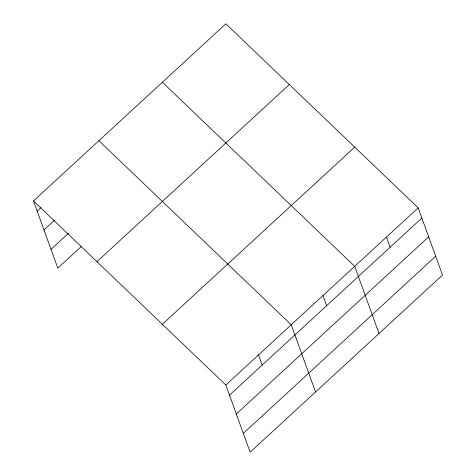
<?xml version="1.0" encoding="UTF-8"?>
<svg xmlns="http://www.w3.org/2000/svg" width="476" height="476" viewBox="0 0 476 476"><rect width="100%" height="100%" fill="white"/><g stroke="black" fill="none" stroke-linecap="round" stroke-linejoin="round"><path stroke-width="0.71" d="M33.498 200.943L225.856 23.8L418.178 207.869L442.502 275.057L250.144 452.2L225.82 385.013L33.498 200.943L57.822 268.131L81.259 246.55M37.182 211.112L40.995 207.601M43.994 229.932L54.347 220.394M51.009 249.317L68.449 233.252M96.967 261.687L289.319 84.544M162.358 324.269L354.709 147.126M225.82 385.013L418.178 207.869M229.503 395.181L421.861 218.038M236.316 414.001L428.668 236.852M243.331 433.386L435.689 256.243M162.381 82.259L354.703 266.328L379.021 333.515M98.901 140.718L291.223 324.781L315.546 391.968M386.441 237.096L390.118 247.27M322.96 295.554L326.643 305.723M258.522 354.9L262.205 365.068"/></g></svg>
